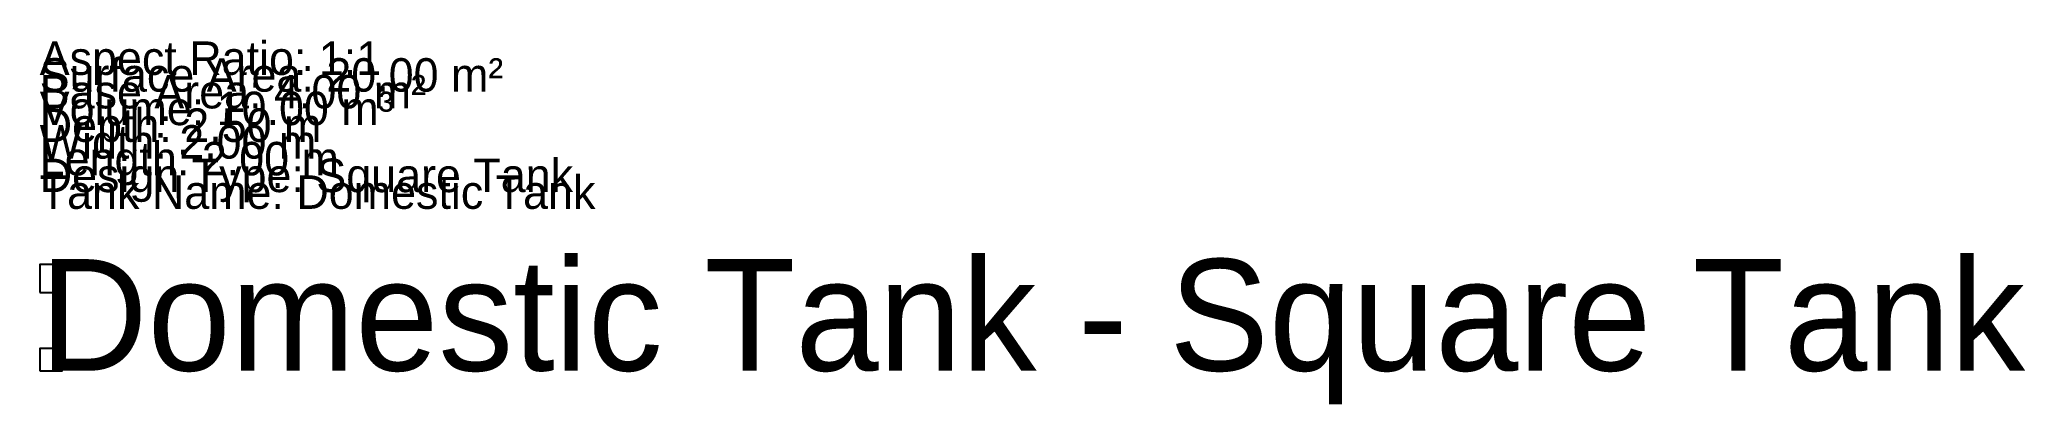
# Model space of a CAD drawing. Header units: metres. Extents: x 0 to 178, y -3 to 30.
import ezdxf

# ---------------------------------------------------------------- set-up
doc = ezdxf.new("R2010")
doc.units = ezdxf.units.M

msp = doc.modelspace()

# ---------------------------------------------------------------- linework, layer by layer
at = {"color": 2}
msp.add_lwpolyline([(0, 7), (2, 7), (2, 9.5), (0, 9.5), (0, 7)], dxfattribs=at)
at = {"color": 1}
msp.add_lwpolyline([(0, 0), (2, 0), (2, 2), (0, 2), (0, 0)], dxfattribs=at)

# ---------------------------------------------------------------- texts
for s, height, p in [('Aspect Ratio: 1:1', 3, (0, 26.5)), ('Surface Area: 20.00 m²', 3, (0, 25)), ('Volume: 10.00 m³', 3, (0, 22)), ('Base Area: 4.00 m²', 3, (0, 23.5)), ('Depth: 2.50 m', 3, (0, 20.5)), ('Width: 2.00 m', 3, (0, 19)), ('Length: 2.00 m', 3, (0, 17.5)), ('Design Type: Square Tank', 3, (0, 16)), ('Tank Name: Domestic Tank', 3, (0, 14.5)), ('Domestic Tank - Square Tank', 10, (0, 0))]:
    msp.add_text(s, height=height).set_placement(p)

doc.saveas('drawing.dxf')
